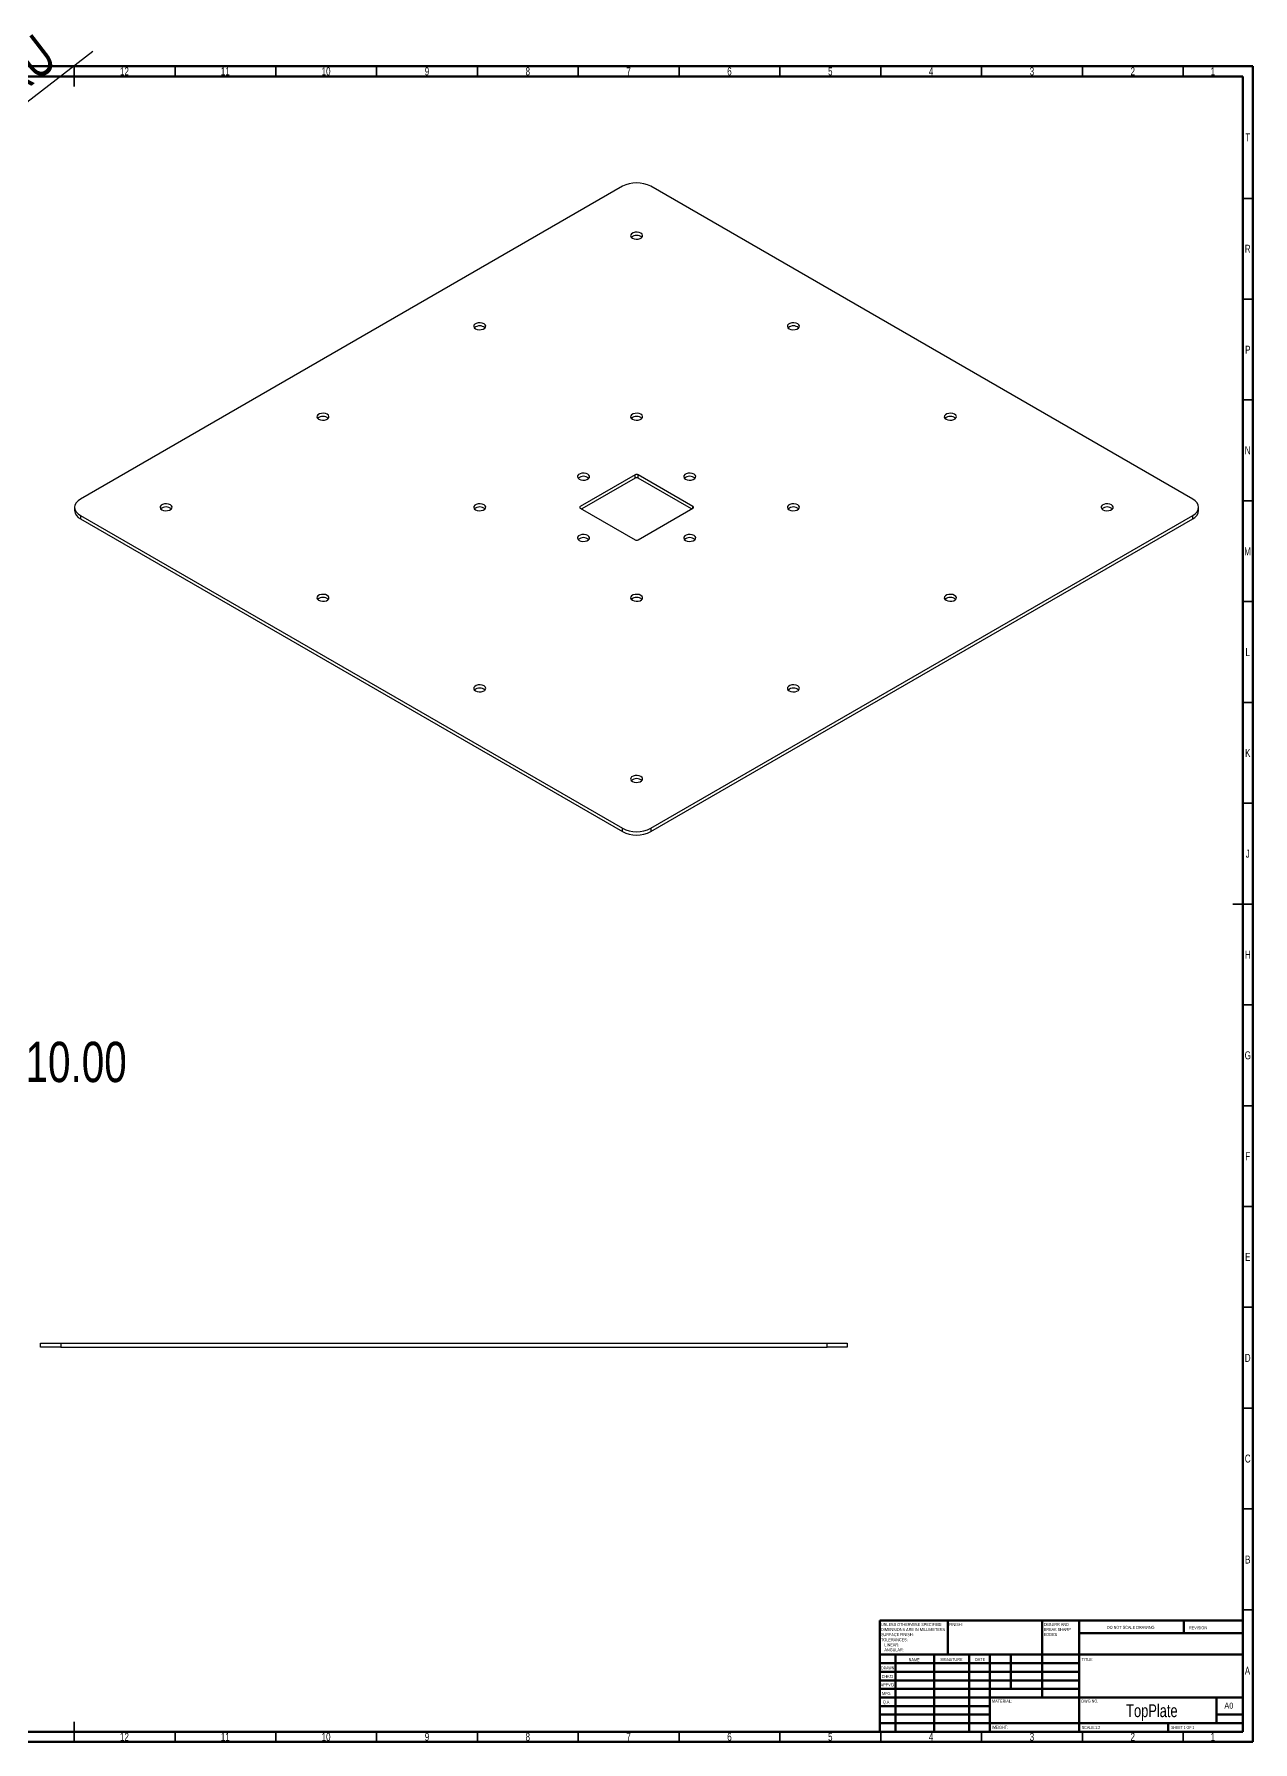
# Model space of a CAD drawing. Header units: inches. Extents: x 1517 to 7040, y -2638 to 1148.
# Drawn here: x 6436 to 7040, y 301 to 1148 of the extents above; entities that cross this region are included whole.
import ezdxf

# ---------------------------------------------------------------- set-up
doc = ezdxf.new("R2010")
doc.units = ezdxf.units.IN
doc.header["$MEASUREMENT"] = 0
doc.styles.add('SLDTEXTSTYLE0', font='TXT', dxfattribs={"width": 0.75})
doc.styles.add('SLDTEXTSTYLE1', font='TXT', dxfattribs={"width": 0.686449})
doc.styles.add('SLDTEXTSTYLE2', font='TXT', dxfattribs={"width": 0.6875})
doc.dimstyles.new('SLDDIMSTYLE2', dxfattribs={"dimtxt": 20, "dimasz": 3.302, "dimexe": 0, "dimexo": 0.0625, "dimgap": 5, "dimtad": 0, "dimtih": 1, "dimtoh": 1, "dimrnd": 1e-09, "dimzin": 4, "dimdsep": 46, "dimtxsty": 'SLDTEXTSTYLE0', "dimblk1": 'NONE', "dimsah": 1, "dimcen": 0, "dimadec": 0, "dimazin": 1, "dimtfac": 1, "dimtmove": 0, "dimatfit": 3, "dimldrblk": 'NONE', "dimfxl": 0, "dimfrac": 2, "dimtolj": 1, "dimtzin": 12, "dimarcsym": 0})
doc.dimstyles.new('SLDDIMSTYLE3', dxfattribs={"dimtxt": 20, "dimasz": 3.302, "dimexe": 0, "dimexo": 0.0625, "dimgap": 5, "dimtad": 1, "dimrnd": 1e-09, "dimzin": 12, "dimdsep": 46, "dimtxsty": 'SLDTEXTSTYLE0', "dimsah": 1, "dimcen": 0.09, "dimadec": 0, "dimazin": 3, "dimtfac": 1, "dimtmove": 0, "dimatfit": 0, "dimfxl": 0, "dimfrac": 2, "dimtolj": 1, "dimtzin": 12, "dimarcsym": 0})

# ---------------------------------------------------------------- blocks, each defined once
blk = doc.blocks.new('SW_NOTE_0')
at = {"color": 0, "linetype": 'Continuous', "lineweight": 0, "char_height": 1.5, "attachment_point": 1, "style": 'SLDTEXTSTYLE0'}
for s, insert in [('UNLESS OTHERWISE SPECIFIED:', (0, 1.93)), ('TOLERANCES:', (0, -5.57)), ('SURFACE FINISH:', (0, -3.07)), ('DIMENSIONS ARE IN MILLIMETERS', (0, -0.57)), ('LINEAR:', (1.69, -8.07)), ('ANGULAR:', (1.69, -10.57))]:
    blk.add_mtext(s, dxfattribs=dict(at, insert=insert))
blk = doc.blocks.new('SW_NOTE_0_1')
at = {"color": 0, "linetype": 'Continuous', "lineweight": 0, "char_height": 1.5, "attachment_point": 1, "style": 'SLDTEXTSTYLE0'}
for s, insert in [('DEBURR AND', (0, 1.93)), ('BREAK SHARP', (0, -0.57)), ('EDGES', (0, -3.07))]:
    blk.add_mtext(s, dxfattribs=dict(at, insert=insert))
blk = doc.blocks.new('*D678')
at = {"color": 0, "linetype": 'Continuous', "lineweight": -2, "transparency": 16777216}
for p, q in [((6344.88, 673.16), (6353.67, 668.38)), ((6408.54, 638.54), (6356.57, 666.81)), ((6411.84, 638.54), (6408.54, 638.54))]:
    blk.add_line(p, q, dxfattribs=at)
at = {"color": 0, "linetype": 'Continuous', "transparency": 16777216}
blk.add_solid([(6356.83, 667.29), (6356.31, 666.32), (6353.67, 668.38)], dxfattribs=at)
at = {"layer": 'Defpoints', "color": 0, "linetype": 'Continuous', "transparency": 16777216}
for p in [(6344.88, 673.16), (6353.67, 668.38)]:
    blk.add_point(p, dxfattribs=at)
at = {"color": 0, "linetype": 'Continuous', "lineweight": 18, "transparency": 16777216, "insert": (6416.84, 648.54), "char_height": 20, "attachment_point": 1, "style": 'SLDTEXTSTYLE0'}
blk.add_mtext('\\A1;R10.00', dxfattribs=at)
blk = doc.blocks.new('_None')
blk = doc.blocks.new('*D682')
at = {"color": 0, "linetype": 'Continuous', "lineweight": -2, "transparency": 16777216}
for p, q in [((6324.87, 1032.01), (6464.67, 1139.83)), ((6317.51, 1026.33), (6322.26, 1029.99)), ((6314.89, 1024.31), (6312.28, 1022.3))]:
    blk.add_line(p, q, dxfattribs=at)
at = {"color": 0, "linetype": 'Continuous', "transparency": 16777216}
for points in [[(6314.56, 1024.75), (6315.23, 1023.88), (6317.51, 1026.33)], [(6324.54, 1032.45), (6325.21, 1031.57), (6322.26, 1029.99)]]:
    blk.add_solid(points, dxfattribs=at)
at = {"layer": 'Defpoints', "color": 0, "linetype": 'Continuous', "transparency": 16777216}
for p in [(6317.51, 1026.33), (6322.26, 1029.99)]:
    blk.add_point(p, dxfattribs=at)
at = {"color": 0, "linetype": 'Continuous', "lineweight": 18, "transparency": 16777216, "insert": (6366.26, 1095.5), "char_height": 20, "attachment_point": 1, "rotation": 37.64025, "style": 'SLDTEXTSTYLE0'}
blk.add_mtext('\\A1;∅6 THRU', dxfattribs=at)

msp = doc.modelspace()

# ---------------------------------------------------------------- linework, layer by layer
at = {"color": 7, "linetype": 'Continuous', "lineweight": 70}
for p, q in [((5870.956, 1132.345), (7039.956, 1132.345)), ((5875.956, 1127.345), (7034.956, 1127.345)), ((7034.956, 1127.345), (7034.956, 306.345)), ((7039.956, 1132.345), (7039.956, 301.345)), ((7034.956, 306.345), (5875.956, 306.345)), ((7039.956, 301.345), (5870.956, 301.345))]:
    msp.add_line(p, q, dxfattribs=at)
at = {"color": 7, "linetype": 'Continuous', "lineweight": 35}
for p, q in [((6455.456, 1132.345), (6455.456, 1122.345)), ((6455.456, 1127.345), (6455.456, 1132.345)), ((6505.456, 1127.345), (6505.456, 1132.345)), ((6555.456, 1127.345), (6555.456, 1132.345)), ((6605.456, 1127.345), (6605.456, 1132.345)), ((6655.456, 1127.345), (6655.456, 1132.345)), ((6705.456, 1127.345), (6705.456, 1132.345)), ((6755.456, 1127.345), (6755.456, 1132.345)), ((6805.456, 1127.345), (6805.456, 1132.345)), ((6855.456, 1127.345), (6855.456, 1132.345)), ((6905.456, 1127.345), (6905.456, 1132.345)), ((6955.456, 1127.345), (6955.456, 1132.345)), ((7005.456, 1127.345), (7005.456, 1132.345)), ((7034.956, 1066.845), (7039.956, 1066.845)), ((7034.956, 1016.845), (7039.956, 1016.845)), ((7034.956, 966.845), (7039.956, 966.845)), ((7034.956, 916.845), (7039.956, 916.845)), ((7034.956, 866.845), (7039.956, 866.845)), ((7034.956, 816.845), (7039.956, 816.845)), ((7034.956, 766.845), (7039.956, 766.845)), ((7039.956, 716.845), (7029.956, 716.845)), ((7034.956, 716.845), (7039.956, 716.845)), ((7034.956, 666.845), (7039.956, 666.845)), ((7034.956, 616.845), (7039.956, 616.845)), ((7034.956, 566.845), (7039.956, 566.845)), ((7034.956, 516.845), (7039.956, 516.845)), ((7034.956, 466.845), (7039.956, 466.845)), ((7034.956, 416.845), (7039.956, 416.845)), ((7034.956, 366.845), (7039.956, 366.845)), ((6455.456, 301.345), (6455.456, 311.345)), ((6455.456, 306.345), (6455.456, 301.345)), ((6505.456, 306.345), (6505.456, 301.345)), ((6555.456, 306.345), (6555.456, 301.345)), ((6605.456, 306.345), (6605.456, 301.345)), ((6655.456, 306.345), (6655.456, 301.345)), ((6705.456, 306.345), (6705.456, 301.345)), ((6755.456, 306.345), (6755.456, 301.345)), ((6805.456, 306.345), (6805.456, 301.345)), ((6855.456, 306.345), (6855.456, 301.345)), ((6905.456, 306.345), (6905.456, 301.345)), ((6955.456, 306.345), (6955.456, 301.345)), ((7005.456, 306.345), (7005.456, 301.345))]:
    msp.add_line(p, q, dxfattribs=at)
at = {"color": 7, "linetype": 'Continuous', "lineweight": 25}
for p, q in [((6727.296, 1072.829), (6458.595, 917.711)), ((7010.139, 917.711), (6741.438, 1072.829)), ((6733.66, 929.753), (6706.436, 914.037)), ((6733.66, 928.12), (6707.144, 912.813)), ((6733.66, 928.12), (6733.66, 929.753)), ((6762.298, 914.037), (6735.074, 929.753)), ((6735.074, 928.12), (6735.074, 929.753)), ((6761.591, 912.813), (6735.074, 928.12)), ((6455.667, 913.629), (6455.667, 911.996)), ((6458.595, 909.547), (6727.296, 754.43)), ((6458.595, 909.547), (6458.595, 907.914)), ((6458.595, 907.914), (6727.296, 752.797)), ((6706.436, 913.221), (6733.66, 897.505)), ((6735.074, 897.505), (6762.298, 913.221)), ((6741.438, 754.43), (7010.139, 909.547)), ((6741.438, 752.797), (7010.139, 907.914)), ((7010.139, 907.914), (7010.139, 909.547)), ((7013.068, 911.996), (7013.068, 913.629)), ((6727.296, 752.797), (6727.296, 754.43)), ((6741.438, 754.43), (6741.438, 752.797)), ((6438.801, 497.088), (6438.801, 499.088)), ((6438.801, 499.088), (6448.801, 499.088)), ((6448.801, 497.088), (6438.801, 497.088)), ((6448.801, 499.088), (6448.801, 497.088)), ((6448.801, 499.088), (6828.801, 499.088)), ((6448.801, 497.088), (6828.801, 497.088)), ((6828.801, 497.088), (6828.801, 499.088)), ((6828.801, 499.088), (6838.801, 499.088)), ((6838.801, 497.088), (6828.801, 497.088)), ((6838.801, 499.088), (6838.801, 497.088))]:
    msp.add_line(p, q, dxfattribs=at)
at = {"color": 8, "linetype": 'Continuous', "lineweight": 25}
for p, q in [((6706.436, 913.221), (6706.436, 914.037)), ((6762.298, 913.221), (6762.298, 914.037))]:
    msp.add_line(p, q, dxfattribs=at)
at = {"color": 7, "linetype": 'Continuous', "lineweight": 50}
for p, q in [((6854.956, 361.595), (7034.956, 361.595)), ((6854.956, 361.595), (6854.956, 306.345)), ((6888.756, 344.595), (6888.756, 361.595)), ((6935.556, 361.595), (6935.556, 323.345)), ((6953.756, 361.595), (6953.756, 306.345)), ((7005.756, 355.22), (7005.756, 361.595)), ((7034.956, 355.22), (6953.756, 355.22)), ((7034.956, 344.595), (6854.956, 344.595)), ((6953.756, 340.345), (6854.956, 340.345)), ((6862.756, 344.595), (6862.756, 306.345)), ((6881.947, 344.595), (6881.947, 306.345)), ((6899.355, 344.595), (6899.355, 306.345)), ((6909.556, 306.345), (6909.556, 344.595)), ((6919.956, 327.595), (6919.956, 344.595)), ((6953.756, 336.095), (6854.956, 336.095)), ((6953.756, 331.845), (6854.956, 331.845)), ((6953.756, 327.595), (6854.956, 327.595)), ((6909.556, 323.345), (6854.956, 323.345)), ((6909.556, 323.345), (7034.956, 323.345)), ((7021.956, 310.595), (7021.956, 323.345)), ((6909.556, 319.095), (6854.956, 319.095)), ((6909.556, 314.845), (6854.956, 314.845)), ((7034.956, 314.845), (7021.956, 314.845)), ((6854.956, 310.595), (7034.956, 310.595)), ((6997.956, 306.345), (6997.956, 310.595))]:
    msp.add_line(p, q, dxfattribs=at)
at = {"color": 7, "linetype": 'Continuous', "lineweight": 25, "flags": 128}
for points in [[(6732.246, 1047.112), (6733.099, 1046.767), (6734.106, 1046.611), (6735.144, 1046.664), (6736.088, 1046.918), (6736.825, 1047.343), (6737.265, 1047.888), (6737.356, 1048.487), (6737.086, 1049.068), (6736.488, 1049.561), (6735.635, 1049.906), (6734.629, 1050.062), (6733.591, 1050.009), (6732.646, 1049.755), (6731.91, 1049.33), (6731.469, 1048.785), (6731.379, 1048.186), (6731.648, 1047.605), (6732.246, 1047.112)], [(6654.464, 1002.209), (6655.318, 1001.864), (6656.324, 1001.709), (6657.362, 1001.761), (6658.306, 1002.015), (6659.043, 1002.441), (6659.483, 1002.986), (6659.574, 1003.585), (6659.304, 1004.166), (6658.707, 1004.659), (6657.853, 1005.004), (6656.847, 1005.159), (6655.809, 1005.107), (6654.865, 1004.853), (6654.128, 1004.427), (6653.688, 1003.882), (6653.597, 1003.283), (6653.866, 1002.702), (6654.464, 1002.209)], [(6810.028, 1002.209), (6810.881, 1001.864), (6811.887, 1001.709), (6812.925, 1001.761), (6813.87, 1002.015), (6814.606, 1002.441), (6815.047, 1002.986), (6815.137, 1003.585), (6814.868, 1004.166), (6814.27, 1004.659), (6813.417, 1005.004), (6812.41, 1005.159), (6811.372, 1005.107), (6810.428, 1004.853), (6809.691, 1004.427), (6809.251, 1003.882), (6809.16, 1003.283), (6809.43, 1002.702), (6810.028, 1002.209)], [(6576.682, 957.307), (6577.536, 956.962), (6578.542, 956.806), (6579.58, 956.859), (6580.524, 957.113), (6581.261, 957.538), (6581.701, 958.083), (6581.792, 958.683), (6581.523, 959.264), (6580.925, 959.756), (6580.072, 960.101), (6579.065, 960.257), (6578.027, 960.205), (6577.083, 959.95), (6576.346, 959.525), (6575.906, 958.98), (6575.815, 958.381), (6576.085, 957.8), (6576.682, 957.307)], [(6732.246, 957.307), (6733.099, 956.962), (6734.106, 956.806), (6735.144, 956.859), (6736.088, 957.113), (6736.825, 957.538), (6737.265, 958.083), (6737.356, 958.683), (6737.086, 959.264), (6736.488, 959.756), (6735.635, 960.101), (6734.629, 960.257), (6733.591, 960.205), (6732.646, 959.95), (6731.91, 959.525), (6731.469, 958.98), (6731.379, 958.381), (6731.648, 957.8), (6732.246, 957.307)], [(6887.809, 957.307), (6888.663, 956.962), (6889.669, 956.806), (6890.707, 956.859), (6891.651, 957.113), (6892.388, 957.538), (6892.828, 958.083), (6892.919, 958.683), (6892.65, 959.264), (6892.052, 959.756), (6891.198, 960.101), (6890.192, 960.257), (6889.154, 960.205), (6888.21, 959.95), (6887.473, 959.525), (6887.033, 958.98), (6886.942, 958.381), (6887.212, 957.8), (6887.809, 957.307)], [(6705.906, 927.61), (6706.76, 927.265), (6707.766, 927.11), (6708.804, 927.162), (6709.748, 927.416), (6710.485, 927.841), (6710.925, 928.387), (6711.016, 928.986), (6710.746, 929.567), (6710.149, 930.059), (6709.295, 930.404), (6708.289, 930.56), (6707.251, 930.508), (6706.307, 930.253), (6705.57, 929.828), (6705.13, 929.283), (6705.039, 928.684), (6705.308, 928.103), (6705.906, 927.61)], [(6758.586, 927.61), (6759.439, 927.265), (6760.445, 927.11), (6761.483, 927.162), (6762.428, 927.416), (6763.164, 927.841), (6763.605, 928.387), (6763.695, 928.986), (6763.426, 929.567), (6762.828, 930.059), (6761.975, 930.404), (6760.968, 930.56), (6759.93, 930.508), (6758.986, 930.253), (6758.249, 929.828), (6757.809, 929.283), (6757.718, 928.684), (6757.988, 928.103), (6758.586, 927.61)], [(6458.595, 917.711), (6457.352, 916.836), (6456.428, 915.838), (6455.859, 914.755), (6455.667, 913.629), (6455.859, 912.503), (6456.428, 911.42), (6457.352, 910.422), (6458.595, 909.547)], [(6498.901, 912.405), (6499.754, 912.06), (6500.76, 911.904), (6501.798, 911.956), (6502.743, 912.211), (6503.479, 912.636), (6503.92, 913.181), (6504.01, 913.78), (6503.741, 914.361), (6503.143, 914.854), (6502.29, 915.199), (6501.283, 915.354), (6500.245, 915.302), (6499.301, 915.048), (6498.564, 914.623), (6498.124, 914.077), (6498.033, 913.478), (6498.303, 912.897), (6498.901, 912.405)], [(6654.464, 912.405), (6655.318, 912.06), (6656.324, 911.904), (6657.362, 911.956), (6658.306, 912.211), (6659.043, 912.636), (6659.483, 913.181), (6659.574, 913.78), (6659.304, 914.361), (6658.707, 914.854), (6657.853, 915.199), (6656.847, 915.354), (6655.809, 915.302), (6654.865, 915.048), (6654.128, 914.623), (6653.688, 914.077), (6653.597, 913.478), (6653.866, 912.897), (6654.464, 912.405)], [(6810.028, 912.405), (6810.881, 912.06), (6811.887, 911.904), (6812.925, 911.956), (6813.87, 912.211), (6814.606, 912.636), (6815.047, 913.181), (6815.137, 913.78), (6814.868, 914.361), (6814.27, 914.854), (6813.417, 915.199), (6812.41, 915.354), (6811.372, 915.302), (6810.428, 915.048), (6809.691, 914.623), (6809.251, 914.077), (6809.16, 913.478), (6809.43, 912.897), (6810.028, 912.405)], [(6965.591, 912.405), (6966.445, 912.06), (6967.451, 911.904), (6968.489, 911.956), (6969.433, 912.211), (6970.17, 912.636), (6970.61, 913.181), (6970.701, 913.78), (6970.431, 914.361), (6969.834, 914.854), (6968.98, 915.199), (6967.974, 915.354), (6966.936, 915.302), (6965.992, 915.048), (6965.255, 914.623), (6964.815, 914.077), (6964.724, 913.478), (6964.993, 912.897), (6965.591, 912.405)], [(7010.139, 909.547), (7011.382, 910.422), (7012.307, 911.42), (7012.876, 912.503), (7013.068, 913.629), (7012.876, 914.755), (7012.307, 915.838), (7011.382, 916.836), (7010.139, 917.711)], [(6705.906, 897.199), (6706.76, 896.854), (6707.766, 896.698), (6708.804, 896.751), (6709.748, 897.005), (6710.485, 897.43), (6710.925, 897.975), (6711.016, 898.575), (6710.746, 899.156), (6710.149, 899.648), (6709.295, 899.993), (6708.289, 900.149), (6707.251, 900.096), (6706.307, 899.842), (6705.57, 899.417), (6705.13, 898.872), (6705.039, 898.273), (6705.308, 897.692), (6705.906, 897.199)], [(6758.586, 897.199), (6759.439, 896.854), (6760.445, 896.698), (6761.483, 896.751), (6762.428, 897.005), (6763.164, 897.43), (6763.605, 897.975), (6763.695, 898.575), (6763.426, 899.156), (6762.828, 899.648), (6761.975, 899.993), (6760.968, 900.149), (6759.93, 900.096), (6758.986, 899.842), (6758.249, 899.417), (6757.809, 898.872), (6757.718, 898.273), (6757.988, 897.692), (6758.586, 897.199)], [(6576.682, 867.502), (6577.536, 867.157), (6578.542, 867.001), (6579.58, 867.054), (6580.524, 867.308), (6581.261, 867.733), (6581.701, 868.279), (6581.792, 868.878), (6581.523, 869.459), (6580.925, 869.951), (6580.072, 870.296), (6579.065, 870.452), (6578.027, 870.4), (6577.083, 870.145), (6576.346, 869.72), (6575.906, 869.175), (6575.815, 868.576), (6576.085, 867.995), (6576.682, 867.502)], [(6732.246, 867.502), (6733.099, 867.157), (6734.106, 867.001), (6735.144, 867.054), (6736.088, 867.308), (6736.825, 867.733), (6737.265, 868.279), (6737.356, 868.878), (6737.086, 869.459), (6736.488, 869.951), (6735.635, 870.296), (6734.629, 870.452), (6733.591, 870.4), (6732.646, 870.145), (6731.91, 869.72), (6731.469, 869.175), (6731.379, 868.576), (6731.648, 867.995), (6732.246, 867.502)], [(6887.809, 867.502), (6888.663, 867.157), (6889.669, 867.001), (6890.707, 867.054), (6891.651, 867.308), (6892.388, 867.733), (6892.828, 868.279), (6892.919, 868.878), (6892.65, 869.459), (6892.052, 869.951), (6891.198, 870.296), (6890.192, 870.452), (6889.154, 870.4), (6888.21, 870.145), (6887.473, 869.72), (6887.033, 869.175), (6886.942, 868.576), (6887.212, 867.995), (6887.809, 867.502)], [(6654.464, 822.6), (6655.318, 822.255), (6656.324, 822.099), (6657.362, 822.151), (6658.306, 822.406), (6659.043, 822.831), (6659.483, 823.376), (6659.574, 823.975), (6659.304, 824.556), (6658.707, 825.049), (6657.853, 825.394), (6656.847, 825.55), (6655.809, 825.497), (6654.865, 825.243), (6654.128, 824.818), (6653.688, 824.273), (6653.597, 823.673), (6653.866, 823.092), (6654.464, 822.6)], [(6810.028, 822.6), (6810.881, 822.255), (6811.887, 822.099), (6812.925, 822.151), (6813.87, 822.406), (6814.606, 822.831), (6815.047, 823.376), (6815.137, 823.975), (6814.868, 824.556), (6814.27, 825.049), (6813.417, 825.394), (6812.41, 825.55), (6811.372, 825.497), (6810.428, 825.243), (6809.691, 824.818), (6809.251, 824.273), (6809.16, 823.673), (6809.43, 823.092), (6810.028, 822.6)], [(6732.246, 777.697), (6733.099, 777.352), (6734.106, 777.197), (6735.144, 777.249), (6736.088, 777.503), (6736.825, 777.929), (6737.265, 778.474), (6737.356, 779.073), (6737.086, 779.654), (6736.488, 780.146), (6735.635, 780.491), (6734.629, 780.647), (6733.591, 780.595), (6732.646, 780.341), (6731.91, 779.915), (6731.469, 779.37), (6731.379, 778.771), (6731.648, 778.19), (6732.246, 777.697)]]:
    msp.add_lwpolyline(points, dxfattribs=at)
at = {"color": 7, "linetype": 'Continuous', "lineweight": 25}
for centre, radius, start, end in [((6734.367, 1059.182), 15.37, 62.609672, 117.390328), ((6734.367, 1044.474), 4.034, 49.021382, 130.978618), ((6656.585, 999.572), 4.034, 49.021382, 130.978618), ((6812.149, 999.572), 4.034, 49.021382, 130.978618), ((6578.804, 954.669), 4.034, 49.021382, 130.978618), ((6734.367, 954.669), 4.034, 49.021382, 130.978618), ((6889.931, 954.669), 4.034, 49.021382, 130.978618), ((6708.027, 924.973), 4.034, 49.021382, 130.978618), ((6734.367, 928.389), 1.537, 62.609672, 117.390328), ((6734.367, 926.755), 1.537, 62.609672, 117.390328), ((6760.707, 924.973), 4.034, 49.021382, 130.978618), ((6460.671, 912.495), 5.029, 185.694799, 245.625342), ((6501.022, 909.767), 4.034, 49.021382, 130.978618), ((6656.585, 909.767), 4.034, 49.021382, 130.978618), ((6706.591, 913.629), 0.437, 110.783421, 249.216579), ((6762.143, 913.629), 0.437, 290.783421, 69.216579), ((6812.149, 909.767), 4.034, 49.021382, 130.978618), ((6967.712, 909.767), 4.034, 49.021382, 130.978618), ((7008.063, 912.495), 5.029, 294.374658, 354.305201), ((6708.027, 894.561), 4.034, 49.021382, 130.978618), ((6760.707, 894.561), 4.034, 49.021382, 130.978618), ((6734.367, 898.87), 1.537, 242.609672, 297.390328), ((6578.804, 864.864), 4.034, 49.021382, 130.978618), ((6734.367, 864.864), 4.034, 49.021382, 130.978618), ((6889.931, 864.864), 4.034, 49.021382, 130.978618), ((6656.585, 819.962), 4.034, 49.021382, 130.978618), ((6812.149, 819.962), 4.034, 49.021382, 130.978618), ((6734.367, 775.06), 4.034, 49.021382, 130.978618), ((6734.367, 768.077), 15.37, 242.609672, 297.390328), ((6734.367, 766.444), 15.37, 242.609672, 297.390328)]:
    msp.add_arc(centre, radius, start, end, dxfattribs=at)

# ---------------------------------------------------------------- block references
at = {"color": 7, "linetype": 'Continuous', "lineweight": 0}
for name, p in [('SW_NOTE_0', (6855.549, 358.332)), ('SW_NOTE_0_1', (6936.265, 358.415))]:
    msp.add_blockref(name, p, dxfattribs=at)

# ---------------------------------------------------------------- texts
for s, insert, char_height, attachment_point, style in [('12', (6480.376, 1131.819), 3.9687, 2, 'SLDTEXTSTYLE0'), ('11', (6530.376, 1131.819), 3.9687, 2, 'SLDTEXTSTYLE0'), ('10', (6580.376, 1131.819), 3.9687, 2, 'SLDTEXTSTYLE0'), ('9', (6630.416, 1131.819), 3.969, 2, 'SLDTEXTSTYLE0'), ('8', (6680.416, 1131.819), 3.969, 2, 'SLDTEXTSTYLE0'), ('7', (6730.416, 1131.819), 3.969, 2, 'SLDTEXTSTYLE0'), ('6', (6780.416, 1131.819), 3.969, 2, 'SLDTEXTSTYLE0'), ('5', (6830.416, 1131.819), 3.969, 2, 'SLDTEXTSTYLE0'), ('4', (6880.416, 1131.819), 3.969, 2, 'SLDTEXTSTYLE0'), ('3', (6930.416, 1131.819), 3.969, 2, 'SLDTEXTSTYLE0'), ('2', (6980.416, 1131.819), 3.969, 2, 'SLDTEXTSTYLE0'), ('1', (7020.166, 1131.819), 3.969, 2, 'SLDTEXTSTYLE0'), ('T', (7037.444, 1099.069), 3.969, 2, 'SLDTEXTSTYLE0'), ('R', (7037.4, 1043.819), 3.969, 2, 'SLDTEXTSTYLE0'), ('P', (7037.441, 993.763), 3.969, 2, 'SLDTEXTSTYLE0'), ('N', (7037.42, 943.819), 3.969, 2, 'SLDTEXTSTYLE0'), ('M', (7037.318, 893.763), 3.969, 2, 'SLDTEXTSTYLE0'), ('L', (7037.41, 843.819), 3.969, 2, 'SLDTEXTSTYLE0'), ('K', (7037.444, 793.763), 3.969, 2, 'SLDTEXTSTYLE0'), ('J', (7037.421, 743.819), 3.969, 2, 'SLDTEXTSTYLE0'), ('H', (7037.446, 693.763), 3.969, 2, 'SLDTEXTSTYLE0'), ('G', (7037.442, 643.819), 3.969, 2, 'SLDTEXTSTYLE0'), ('F', (7037.414, 593.763), 3.969, 2, 'SLDTEXTSTYLE0'), ('E', (7037.464, 543.819), 3.969, 2, 'SLDTEXTSTYLE0'), ('D', (7037.409, 493.763), 3.969, 2, 'SLDTEXTSTYLE0'), ('C', (7037.414, 443.819), 3.969, 2, 'SLDTEXTSTYLE0'), ('B', (7037.426, 393.763), 3.969, 2, 'SLDTEXTSTYLE0'), ('FINISH:', (6889.327, 360.264), 1.5, 1, 'SLDTEXTSTYLE0'), ('DO NOT SCALE DRAWING', (6967.57, 358.878), 1.5, 1, 'SLDTEXTSTYLE0'), ('REVISION', (7008.283, 358.68), 1.5, 1, 'SLDTEXTSTYLE0'), ('NAME', (6869.278, 342.847), 1.5, 1, 'SLDTEXTSTYLE0'), ('SIGNATURE', (6884.989, 342.907), 1.5, 1, 'SLDTEXTSTYLE0'), ('DATE', (6902.171, 342.921), 1.5, 1, 'SLDTEXTSTYLE0'), ('TITLE:', (6955.046, 342.921), 1.5, 1, 'SLDTEXTSTYLE0'), ("APPV'D", (6855.358, 330.411), 1.5, 1, 'SLDTEXTSTYLE0'), ('DRAWN', (6855.599, 338.73), 1.5, 1, 'SLDTEXTSTYLE1'), ("CHK'D", (6855.895, 334.507), 1.5, 1, 'SLDTEXTSTYLE0'), ('A', (7037.296, 338.569), 3.969, 2, 'SLDTEXTSTYLE0'), ('MFG', (6856.08, 326.061), 1.5, 1, 'SLDTEXTSTYLE0'), ('Q.A', (6856.465, 321.85), 1.5, 1, 'SLDTEXTSTYLE0'), ('MATERIAL:', (6910.602, 322.331), 1.5, 1, 'SLDTEXTSTYLE0'), ('DWG NO.', (6954.909, 322.331), 1.5, 1, 'SLDTEXTSTYLE0'), ('TopPlate', (6989.883, 319.952), 6.35, 2, 'SLDTEXTSTYLE0'), ('A0', (7025.827, 320.752), 2.9104, 1, 'SLDTEXTSTYLE0'), ('12', (6480.376, 305.819), 3.9687, 2, 'SLDTEXTSTYLE0'), ('11', (6530.376, 305.819), 3.9687, 2, 'SLDTEXTSTYLE0'), ('10', (6580.376, 305.819), 3.9687, 2, 'SLDTEXTSTYLE0'), ('9', (6630.416, 305.819), 3.969, 2, 'SLDTEXTSTYLE0'), ('8', (6680.416, 305.819), 3.969, 2, 'SLDTEXTSTYLE0'), ('7', (6730.416, 305.819), 3.969, 2, 'SLDTEXTSTYLE0'), ('6', (6780.416, 305.819), 3.969, 2, 'SLDTEXTSTYLE0'), ('5', (6830.416, 305.819), 3.969, 2, 'SLDTEXTSTYLE0'), ('4', (6880.416, 305.819), 3.969, 2, 'SLDTEXTSTYLE0'), ('WEIGHT:', (6910.574, 309.294), 1.4986, 1, 'SLDTEXTSTYLE0'), ('3', (6930.416, 305.819), 3.969, 2, 'SLDTEXTSTYLE0'), ('SCALE:1:2', (6955.03, 309.245), 1.5, 1, 'SLDTEXTSTYLE0'), ('2', (6980.416, 305.819), 3.969, 2, 'SLDTEXTSTYLE0'), ('SHEET 1 OF 1', (6999.434, 309.245), 1.5, 1, 'SLDTEXTSTYLE2'), ('1', (7020.166, 305.819), 3.969, 2, 'SLDTEXTSTYLE0')]:
    msp.add_mtext(s, dxfattribs=dict(at, insert=insert, char_height=char_height, attachment_point=attachment_point, style=style))

# ---------------------------------------------------------------- dimensions: what is measured, and where the dimension line sits
at = {"color": 7, "linetype": 'Continuous', "lineweight": 18}
dim = msp.add_diameter_dim_2p(p1=(6317.507, 1026.329), p2=(6322.258, 1029.994), text='<> THRU', dimstyle='SLDDIMSTYLE3', dxfattribs=at)
dim.commit()
dim.dimension.update_dxf_attribs({"geometry": '*D682', "text_midpoint": (6421.119, 1106.237), "dimtype": 163})
dim = msp.add_radius_dim(center=(6344.883, 673.162), mpoint=(6353.667, 668.384), dimstyle='SLDDIMSTYLE2', dxfattribs=at)
dim.commit()
dim.dimension.update_dxf_attribs({"geometry": '*D678', "text_midpoint": (6448.094, 638.54), "dimtype": 164})

doc.saveas('drawing.dxf')
